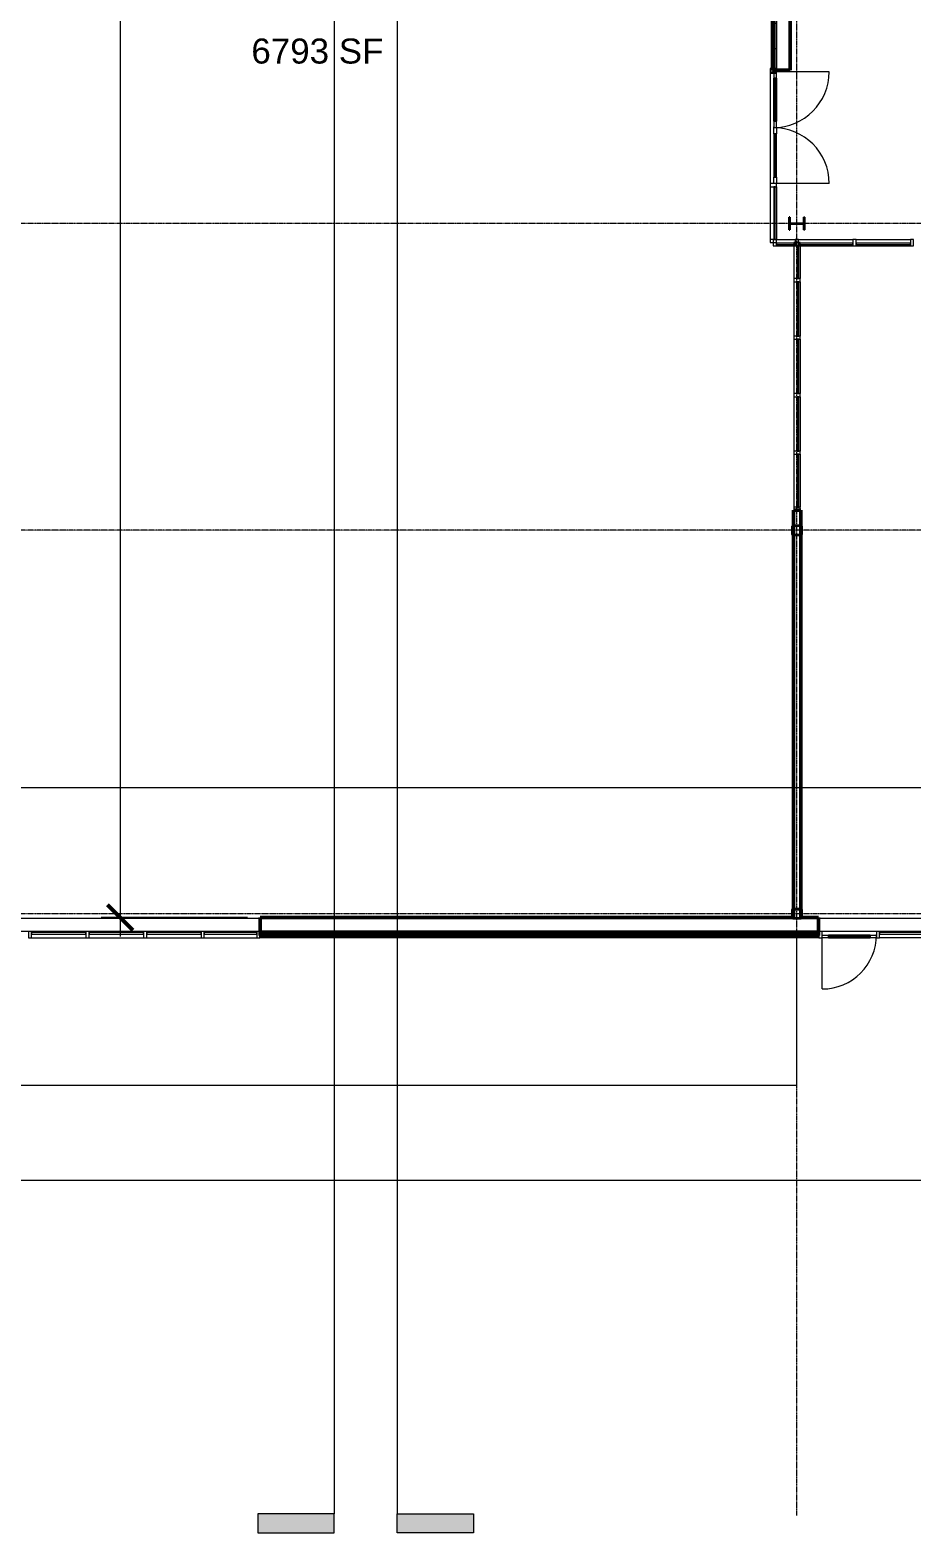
# Model space of a CAD drawing. Header units: inches. Extents: x 21806 to 26875, y -23174 to -20350.
# Drawn here: x 22314 to 22869, y -23174 to -22228 of the extents above; entities that cross this region are included whole.
import ezdxf

# ---------------------------------------------------------------- set-up
doc = ezdxf.new("R2010")
doc.units = ezdxf.units.IN
doc.header["$MEASUREMENT"] = 0
doc.linetypes.add('Grid Line 1_2_', pattern=[0.875, 0.5, -0.125, 0.125, -0.125])
for name, color, linetype, lineweight in [('A-ANNO-DIMS', 211, 'Continuous', 9), ('A-ANNO-DIMS-128', 211, 'Continuous', 9), ('A-DOOR', 31, 'Continuous', 13), ('A-GLAZ-CURT', 52, 'Continuous', 9), ('A-GLAZ-CWMG', 51, 'Continuous', 9), ('A-WALL', 113, 'Continuous', 13), ('A-WALL-PATT', 111, 'Continuous', 50), ('C-BLDG-PADS', 91, 'Continuous', 9), ('C-TOPO', 7, 'Continuous', 9), ('Conc', 7, 'Continuous', 9), ('G-ANNO-SYMB', 111, 'Continuous', 9), ('I-WALL', 2, 'Continuous', 13), ('L-SITE-WALL', 31, 'Continuous', 13), ('M-AREA-IDEN', 171, 'Continuous', 9), ('S-BEAM', 12, 'Continuous', 9), ('S-COLS', 52, 'Continuous', 9), ('S-GRID', 1, 'Continuous', 9)]:
    doc.layers.add(name, color=color, linetype=linetype, lineweight=lineweight)
doc.styles.add('Arial', font='arial.ttf', dxfattribs={"height": 11.802395})
doc.styles.add('Arial_2', font='arial.ttf', dxfattribs={"height": 15.736527})
doc.dimstyles.new('Linear_-_3_32__Arial_2', dxfattribs={"dimscale": 12, "dimtxt": 12, "dimasz": 1.333333, "dimexe": 1, "dimexo": 0.666667, "dimgap": 0.666667, "dimtad": 1, "dimdec": 0, "dimzin": 1, "dimdsep": 46, "dimlunit": 4, "dimtxsty": 'Arial', "dimblk1": 'OBLIQUE', "dimblk2": 'OBLIQUE', "dimsah": 1, "dimcen": 0.09, "dimdle": 1, "dimazin": 0, "dimtfac": 1, "dimtdec": 4, "dimtix": 1, "dimtmove": 0, "dimatfit": 3, "dimfxl": 1, "dimtvp": 1, "dimtfill": 1, "dimfrac": 2, "dimtolj": 1, "dimtzin": 0, "dimarcsym": 2})
pattern_1 = [(0, (0, 0), (40.96, 10.24), [1.69, -29.03, 1.69, -29.03, -163.84]), (0, (0, 0), (40.96, 10.24), [-61.44, 1.69, -59.75, 1.69, -29.03, -71.68]), (0, (0, 0), (40.96, 10.24), [-153.6, 1.69, -18.79, 1.69, -49.51]), (120, (15.36, 5.12), (-29.3481, 30.3524005), [1.69, -29.03, 1.69, -29.03, -163.84]), (120, (15.36, 5.12), (-29.3481, 30.3524005), [-61.44, 1.69, -59.75, 1.69, -29.03, -71.68]), (120, (15.36, 5.12), (-29.3481, 30.3524005), [-153.6, 1.69, -18.79, 1.69, -49.51]), (240, (20.48, 25.6), (-11.6119, -40.5924005), [1.69, -29.03, 1.69, -29.03, -163.84]), (240, (20.48, 25.6), (-11.6119, -40.5924005), [-61.44, 1.69, -59.75, 1.69, -29.03, -71.68]), (240, (20.48, 25.6), (-11.6119, -40.5924005), [-153.6, 1.69, -18.79, 1.69, -49.51])]
pattern_2 = [(0, (0, 0), (0, 16), []), (90, (0, 0), (-16, 1e-15), [])]

# ---------------------------------------------------------------- blocks, each defined once
blk = doc.blocks.new('Girt_C - 8_D-948186-First Floor Plan')
at = {"layer": 'S-BEAM'}
for p, q in [((22458.77, -22787.3), (22075.17, -22787.3)), ((23083.36, -22787.3), (22810.02, -22787.3)), ((22070.77, -22795.3), (22458.77, -22795.3)), ((22810.02, -22795.3), (23616.77, -22795.3))]:
    blk.add_line(p, q, dxfattribs=at)
blk = doc.blocks.new('System Panel - Glazed-809284-First Floor Plan')
at = {"layer": 'A-GLAZ-CURT', "lineweight": 13}
for p, q in [((17.09375, 1.25), (-17.09375, 1.25)), ((-17.09375, 1.25), (-17.09375, 0.25)), ((-17.09375, 0.25), (17.09375, 0.25)), ((17.09375, 0.25), (17.09375, 1.25))]:
    blk.add_line(p, q, dxfattribs=at)
at = {"layer": 'A-GLAZ-CURT'}
for p, q in [((-17.09375, 0.25), (-17.09375, 1.25)), ((17.09375, 1.25), (-17.09375, 1.25)), ((-17.09375, 0.25), (17.09375, 0.25)), ((17.09375, 1.25), (17.09375, 0.25))]:
    blk.add_line(p, q, dxfattribs=at)
blk = doc.blocks.new('System Panel - Glazed-V18-First Floor Plan')
at = {"layer": 'A-GLAZ-CURT', "lineweight": 13}
for p, q in [((17.09, 1.25), (-17.09, 1.25)), ((-17.09, 1.25), (-17.09, 0.25)), ((-17.09, 0.25), (17.09, 0.25)), ((17.09, 0.25), (17.09, 1.25))]:
    blk.add_line(p, q, dxfattribs=at)
at = {"layer": 'A-GLAZ-CURT'}
for p, q in [((-17.09, 0.25), (-17.09, 1.25)), ((16.09, 1.25), (-17.09, 1.25)), ((-17.09, 0.25), (16.09, 0.25))]:
    blk.add_line(p, q, dxfattribs=at)
blk = doc.blocks.new('System Panel - Glazed-815590-First Floor Plan')
at = {"layer": 'A-GLAZ-CURT', "lineweight": 13}
for p, q in [((5.93, 1.25), (-5.93, 1.25)), ((-5.93, 1.25), (-5.93, 0.25)), ((-5.93, 0.25), (5.93, 0.25)), ((5.93, 0.25), (5.93, 1.25))]:
    blk.add_line(p, q, dxfattribs=at)
at = {"layer": 'A-GLAZ-CURT'}
for p, q in [((5.93, 1.25), (-4.93, 1.25)), ((-4.93, 0.25), (5.93, 0.25)), ((5.93, 1.25), (5.93, 0.25))]:
    blk.add_line(p, q, dxfattribs=at)
blk = doc.blocks.new('Rectangular Mullion - Rectangular Mullion 1-V16-First Floor Plan')
at = {"layer": 'A-GLAZ-CWMG'}
for p, q in [((24462.02, -22360.05), (24496.2, -22360.05)), ((24462.02, -22364.05), (24496.2, -22364.05))]:
    blk.add_line(p, q, dxfattribs=at)
blk = doc.blocks.new('Rectangular Mullion - Rectangular Mullion 1-V19-First Floor Plan')
at = {"layer": 'A-GLAZ-CWMG'}
for p, q in [((22797.39, -22360.05), (22831.58, -22360.05)), ((22796.39, -22364.05), (22796.64, -22364.05)), ((22796.64, -22364.05), (22797.39, -22364.05)), ((22797.39, -22364.05), (22797.64, -22364.05)), ((22797.64, -22364.05), (22798.39, -22364.05)), ((22798.39, -22364.05), (22831.58, -22364.05)), ((22831.58, -22364.05), (22832.58, -22364.05))]:
    blk.add_line(p, q, dxfattribs=at)
blk = doc.blocks.new('Rectangular Mullion - Rectangular Mullion 1-809282-First Floor Plan')
at = {"layer": 'A-GLAZ-CWMG', "lineweight": 20}
for p, q in [((-1, 2), (1, 2)), ((-1, -2), (-1, 2)), ((1, 2), (1, -2)), ((1, -2), (-1, -2))]:
    blk.add_line(p, q, dxfattribs=at)
blk = doc.blocks.new('HSS-Hollow Structural Section-Column - HSS6X6X1_4-V20-First Floor Plan')
at = {"layer": 'S-COLS'}
h = blk.add_hatch(dxfattribs=at)
h.set_pattern_fill('FP_13', color=256, style=0, pattern_type=2)
h.set_pattern_definition([(225, (22796.39, -22543.053), (12.671354, -12.671354), []), (225, (22796.39, -22562.253), (12.671354, -12.671354), [])])
h.paths.add_polyline_path([(2.53, 3), (-2.53, 3), (-2.86, 2.86), (-3, 2.53), (-3, -2.53), (-2.86, -2.86), (-2.53, -3), (2.53, -3), (2.86, -2.86), (3, -2.53), (3, 2.53), (2.86, 2.86)], flags=0)
h.paths.add_polyline_path([(-2.53, 2.77), (2.53, 2.77), (2.7, 2.7), (2.77, 2.53), (2.77, -2.53), (2.7, -2.7), (2.53, -2.77), (-2.53, -2.77), (-2.7, -2.7), (-2.77, -2.53), (-2.77, 2.53), (-2.7, 2.7)], flags=0)
at = {"layer": 'S-COLS', "lineweight": 30}
for p, q in [((-3, 2.53), (-3, -2.53)), ((-2.77, -2.53), (-2.77, 2.53)), ((2.53, 3), (-2.53, 3)), ((-2.53, 2.77), (2.53, 2.77)), ((2.77, 2.53), (2.77, -2.53)), ((3, -2.53), (3, 2.53)), ((2.53, -2.77), (-2.53, -2.77)), ((-2.53, -3), (2.53, -3))]:
    blk.add_line(p, q, dxfattribs=at)
for centre, radius, start, end in [((-2.53, 2.53), 0.466, 90, 180), ((-2.53, 2.53), 0.233, 90, 180), ((2.53, 2.53), 0.466, 360, 90), ((2.53, 2.53), 0.233, 0, 90), ((-2.53, -2.53), 0.466, 180, 270), ((-2.53, -2.53), 0.233, 180, 270), ((2.53, -2.53), 0.233, 270, 360), ((2.53, -2.53), 0.466, 270, 360)]:
    blk.add_arc(centre, radius, start, end, dxfattribs=at)
blk = doc.blocks.new('System Panel - Glazed-769203-First Floor Plan')
at = {"layer": 'A-GLAZ-CURT', "lineweight": 13}
for p, q in [((16.59375, -0.25), (-16.59375, -0.25)), ((-16.59375, -0.25), (-16.59375, -1.25)), ((-16.59375, -1.25), (16.59375, -1.25)), ((16.59375, -1.25), (16.59375, -0.25))]:
    blk.add_line(p, q, dxfattribs=at)
at = {"layer": 'A-GLAZ-CURT'}
for p, q in [((-16.59375, -1.25), (-16.59375, -0.25)), ((16.59375, -0.25), (-16.59375, -0.25)), ((-16.59375, -1.25), (16.59375, -1.25)), ((16.59375, -0.25), (16.59375, -1.25))]:
    blk.add_line(p, q, dxfattribs=at)
blk = doc.blocks.new('System Panel - Glazed-769204-First Floor Plan')
at = {"layer": 'A-GLAZ-CURT', "lineweight": 13}
for p, q in [((17.09375, -0.25), (-17.09375, -0.25)), ((-17.09375, -0.25), (-17.09375, -1.25)), ((-17.09375, -1.25), (17.09375, -1.25)), ((17.09375, -1.25), (17.09375, -0.25))]:
    blk.add_line(p, q, dxfattribs=at)
at = {"layer": 'A-GLAZ-CURT'}
for p, q in [((-17.09375, -1.25), (-17.09375, -0.25)), ((17.09375, -0.25), (-17.09375, -0.25)), ((-17.09375, -1.25), (17.09375, -1.25)), ((17.09375, -0.25), (17.09375, -1.25))]:
    blk.add_line(p, q, dxfattribs=at)
blk = doc.blocks.new('System Panel - Glazed-815609-First Floor Plan')
at = {"layer": 'A-GLAZ-CURT', "lineweight": 13}
for p, q in [((10.31, -0.25), (-10.31, -0.25)), ((-10.31, -0.25), (-10.31, -1.25)), ((-10.31, -1.25), (10.31, -1.25)), ((10.31, -1.25), (10.31, -0.25))]:
    blk.add_line(p, q, dxfattribs=at)
at = {"layer": 'A-GLAZ-CURT'}
for p, q in [((-10.31, -1.25), (-10.31, -0.25)), ((10.31, -0.25), (-10.31, -0.25)), ((-10.31, -1.25), (10.31, -1.25)), ((10.31, -0.25), (10.31, -1)), ((10.31, -1), (10.31, -1.25))]:
    blk.add_line(p, q, dxfattribs=at)
blk = doc.blocks.new('Rectangular Mullion - Rectangular Mullion 1-769210-First Floor Plan')
at = {"layer": 'A-GLAZ-CWMG'}
for p, q in [((22794.39, -22495.23), (22794.39, -22528.42)), ((22798.39, -22495.23), (22798.39, -22528.42))]:
    blk.add_line(p, q, dxfattribs=at)
blk = doc.blocks.new('Rectangular Mullion - Rectangular Mullion 1-769211-First Floor Plan')
at = {"layer": 'A-GLAZ-CWMG'}
for p, q in [((22794.39, -22459.04), (22794.39, -22493.23)), ((22798.39, -22459.04), (22798.39, -22493.23))]:
    blk.add_line(p, q, dxfattribs=at)
blk = doc.blocks.new('Rectangular Mullion - Rectangular Mullion 1-815608-First Floor Plan')
at = {"layer": 'A-GLAZ-CWMG'}
for p, q in [((22794.39, -22364.05), (22794.39, -22384.67)), ((22798.39, -22364.05), (22798.39, -22384.67))]:
    blk.add_line(p, q, dxfattribs=at)
blk = doc.blocks.new('Rectangular Mullion - Rectangular Mullion 1-729106-First Floor Plan')
at = {"layer": 'A-GLAZ-CWMG', "lineweight": 20}
for p, q in [((-2, 2), (0, 2)), ((-2, -2), (-2, 2)), ((0, 2), (0, -2)), ((0, -2), (-2, -2))]:
    blk.add_line(p, q, dxfattribs=at)
blk = doc.blocks.new('Rectangular Mullion - Rectangular Mullion 1-729107-First Floor Plan')
at = {"layer": 'A-GLAZ-CWMG', "lineweight": 20}
for p, q in [((0, 2), (-2, 2)), ((-2, 2), (-2, -2)), ((0, -2), (0, 2)), ((-2, -2), (0, -2))]:
    blk.add_line(p, q, dxfattribs=at)
blk = doc.blocks.new('Rectangular Mullion - Rectangular Mullion 1-729102-First Floor Plan')
at = {"layer": 'A-GLAZ-CWMG', "lineweight": 20}
for p, q in [((-1, 2), (1, 2)), ((-1, -2), (-1, 2)), ((1, 2), (1, -2)), ((1, -2), (-1, -2))]:
    blk.add_line(p, q, dxfattribs=at)
blk = doc.blocks.new('Rectangular Mullion - Rectangular Mullion 1-809290-First Floor Plan')
at = {"layer": 'A-GLAZ-CWMG', "lineweight": 20}
for p, q in [((-2, 2), (0, 2)), ((-2, -2), (-2, 2)), ((0, 2), (0, -2)), ((0, -2), (-2, -2))]:
    blk.add_line(p, q, dxfattribs=at)
blk = doc.blocks.new('Rectangular Mullion - Rectangular Mullion 1-815588-First Floor Plan')
at = {"layer": 'A-GLAZ-CWMG'}
for p, q in [((22781.52, -22360.05), (22781.77, -22360.05)), ((22781.77, -22360.05), (22782.77, -22360.05)), ((22782.77, -22360.05), (22783.52, -22360.05)), ((22783.52, -22360.05), (22795.39, -22360.05)), ((22795.39, -22360.05), (22796.39, -22360.05)), ((22783.52, -22364.05), (22794.39, -22364.05))]:
    blk.add_line(p, q, dxfattribs=at)
blk = doc.blocks.new('System Panel - Glazed-827432-First Floor Plan')
at = {"layer": 'A-GLAZ-CURT', "lineweight": 13}
for p, q in [((16.53125, -0.25), (-16.53125, -0.25)), ((-16.53125, -0.25), (-16.53125, -1.25)), ((-16.53125, -1.25), (16.53125, -1.25)), ((16.53125, -1.25), (16.53125, -0.25))]:
    blk.add_line(p, q, dxfattribs=at)
at = {"layer": 'A-GLAZ-CURT'}
for p, q in [((-16.53125, -1.25), (-16.53125, -0.25)), ((16.53125, -0.25), (-16.53125, -0.25)), ((-16.53125, -1.25), (16.53125, -1.25)), ((16.53125, -0.25), (16.53125, -1.25))]:
    blk.add_line(p, q, dxfattribs=at)
blk = doc.blocks.new('System Panel - Glazed-827433-First Floor Plan')
at = {"layer": 'A-GLAZ-CURT', "lineweight": 13}
for p, q in [((17.09375, -0.25), (-17.09375, -0.25)), ((-17.09375, -0.25), (-17.09375, -1.25)), ((-17.09375, -1.25), (17.09375, -1.25)), ((17.09375, -1.25), (17.09375, -0.25))]:
    blk.add_line(p, q, dxfattribs=at)
at = {"layer": 'A-GLAZ-CURT'}
for p, q in [((-17.09375, -1.25), (-17.09375, -0.25)), ((17.09375, -0.25), (-17.09375, -0.25)), ((-17.09375, -1.25), (17.09375, -1.25)), ((17.09375, -0.25), (17.09375, -1.25))]:
    blk.add_line(p, q, dxfattribs=at)
blk = doc.blocks.new('Rectangular Mullion - Rectangular Mullion 1-769360-First Floor Plan')
at = {"layer": 'A-GLAZ-CWMG'}
for p, q in [((22423.45, -22795.43), (22456.52, -22795.43)), ((22423.45, -22799.43), (22456.52, -22799.43))]:
    blk.add_line(p, q, dxfattribs=at)
blk = doc.blocks.new('Rectangular Mullion - Rectangular Mullion 1-769200-First Floor Plan')
at = {"layer": 'A-GLAZ-CWMG'}
for p, q in [((22387.27, -22795.43), (22421.45, -22795.43)), ((22387.27, -22799.43), (22421.45, -22799.43))]:
    blk.add_line(p, q, dxfattribs=at)
blk = doc.blocks.new('Rectangular Mullion - Rectangular Mullion 1-827439-First Floor Plan')
at = {"layer": 'A-GLAZ-CWMG', "lineweight": 20}
for p, q in [((0, 2), (-2, 2)), ((-2, 2), (-2, -2)), ((0, -2), (0, 2)), ((-2, -2), (0, -2))]:
    blk.add_line(p, q, dxfattribs=at)
blk = doc.blocks.new('Rectangular Mullion - Rectangular Mullion 1-827430-First Floor Plan')
at = {"layer": 'A-GLAZ-CWMG', "lineweight": 20}
for p, q in [((-1, 2), (1, 2)), ((-1, -2), (-1, 2)), ((1, 2), (1, -2)), ((1, -2), (-1, -2))]:
    blk.add_line(p, q, dxfattribs=at)
blk = doc.blocks.new('System Panel - Glazed-V42-First Floor Plan')
at = {"layer": 'A-GLAZ-CURT', "lineweight": 13}
for p, q in [((16.59375, -0.25), (-16.59375, -0.25)), ((-16.59375, -0.25), (-16.59375, -1.25)), ((-16.59375, -1.25), (16.59375, -1.25)), ((16.59375, -1.25), (16.59375, -0.25))]:
    blk.add_line(p, q, dxfattribs=at)
at = {"layer": 'A-GLAZ-CURT'}
for p, q in [((-16.59375, -1.25), (-16.59375, -0.25)), ((16.59375, -0.25), (-16.59375, -0.25)), ((-16.59375, -1.25), (16.59375, -1.25)), ((16.59375, -0.25), (16.59375, -1.25))]:
    blk.add_line(p, q, dxfattribs=at)
blk = doc.blocks.new('Door_Single_Storefront - one-815663-First Floor Plan')
at = {"layer": 'A-DOOR'}
for p, q in [((-17.59375, -35.1875), (-17.59375, 0)), ((-17.59375, -0.25), (-13.59375, -0.25)), ((-13.59375, -2), (-17.59375, -2)), ((-13.59375, -0.25), (-13.59375, -2)), ((13.59375, -0.25), (-13.59375, -0.25)), ((-13.59375, -1.5), (-13.59375, -0.75)), ((-13.59375, -0.75), (13.59375, -0.75)), ((13.59375, -1.5), (-13.59375, -1.5)), ((-13.59375, -2), (13.59375, -2)), ((13.59375, -2), (13.59375, -0.25)), ((13.59375, -0.25), (17.59375, -0.25)), ((13.59375, -0.75), (13.59375, -1.5)), ((17.59375, -2), (13.59375, -2)), ((17.59375, -0.25), (17.59375, -2))]:
    blk.add_line(p, q, dxfattribs=at)
blk.add_arc((-17.59375, 0), 35.1875, 270, 0, dxfattribs=at)
blk = doc.blocks.new('Door_Single_Storefront - one-824383-First Floor Plan')
at = {"layer": 'A-DOOR'}
for p, q in [((-17.59, 35.19), (-17.59, 0)), ((-13.59, 2), (-16.66, 2)), ((-16.66, 0.25), (-13.59, 0.25)), ((-13.59, 0.25), (-13.59, 2)), ((-13.59, 2), (13.59, 2)), ((13.59, 1.5), (-13.59, 1.5)), ((-13.59, 1.5), (-13.59, 0.75)), ((-13.59, 0.75), (13.59, 0.75)), ((13.59, 0.25), (-13.59, 0.25)), ((17.59, 2), (13.59, 2)), ((13.59, 2), (13.59, 0.25)), ((13.59, 0.75), (13.59, 1.5)), ((13.59, 0.25), (17.59, 0.25)), ((17.59, 0.25), (17.59, 2))]:
    blk.add_line(p, q, dxfattribs=at)
blk.add_arc((-17.59, 0), 35.19, 360, 90, dxfattribs=at)
blk = doc.blocks.new('Rectangular Mullion - Rectangular Mullion 1-769212-First Floor Plan')
at = {"layer": 'A-GLAZ-CWMG'}
blk.add_line((22173.02, -22615.43), (22173.02, -22580.24), dxfattribs=at)
blk = doc.blocks.new('Rectangular Mullion - Rectangular Mullion 1-824384-First Floor Plan')
at = {"layer": 'A-GLAZ-CWMG'}
blk.add_line((22779.52, -22255.43), (22779.52, -22289.68), dxfattribs=at)
blk = doc.blocks.new('Rectangular Mullion - Rectangular Mullion 1-824385-First Floor Plan')
at = {"layer": 'A-GLAZ-CWMG', "lineweight": 20}
for p, q in [((-2, 2), (0, 2)), ((-2, -2), (-2, 2)), ((0, 2), (0, -2)), ((0, -2), (-2, -2))]:
    blk.add_line(p, q, dxfattribs=at)
blk = doc.blocks.new('Rectangular Mullion - Rectangular Mullion 1-824387-First Floor Plan')
at = {"layer": 'A-GLAZ-CWMG', "lineweight": 20}
for p, q in [((-1, 2), (1, 2)), ((-1, -2), (-1, 2)), ((1, 2), (1, -2)), ((1, -2), (-1, -2))]:
    blk.add_line(p, q, dxfattribs=at)
blk = doc.blocks.new('Door_Single_Storefront - one-866808-First Floor Plan')
at = {"layer": 'A-DOOR'}
for p, q in [((-17.09375, -34.1875), (-17.09375, 0)), ((-17.09375, -0.25), (-13.09375, -0.25)), ((-13.09375, -2), (-17.09375, -2)), ((-13.09375, -0.25), (-13.09375, -2)), ((13.09375, -0.25), (-13.09375, -0.25)), ((-13.09375, -1.5), (-13.09375, -0.75)), ((-13.09375, -0.75), (13.09375, -0.75)), ((13.09375, -1.5), (-13.09375, -1.5)), ((-13.09375, -2), (13.09375, -2)), ((13.09375, -2), (13.09375, -0.25)), ((13.09375, -0.25), (17.09375, -0.25)), ((13.09375, -0.75), (13.09375, -1.5)), ((17.09375, -2), (13.09375, -2))]:
    blk.add_line(p, q, dxfattribs=at)
blk.add_arc((-17.09375, 0), 34.1875, 270, 0, dxfattribs=at)
blk = doc.blocks.new('System Panel - Glazed-827454-First Floor Plan')
at = {"layer": 'A-GLAZ-CURT', "lineweight": 13}
for p, q in [((17.09375, 1.25), (-17.09375, 1.25)), ((-17.09375, 1.25), (-17.09375, 0.25)), ((-17.09375, 0.25), (17.09375, 0.25)), ((17.09375, 0.25), (17.09375, 1.25))]:
    blk.add_line(p, q, dxfattribs=at)
at = {"layer": 'A-GLAZ-CURT'}
for p, q in [((-17.09375, 0.25), (-17.09375, 1.25)), ((17.09375, 1.25), (-17.09375, 1.25)), ((-17.09375, 0.25), (17.09375, 0.25)), ((17.09375, 1.25), (17.09375, 0.25))]:
    blk.add_line(p, q, dxfattribs=at)
blk = doc.blocks.new('Rectangular Mullion - Rectangular Mullion 1-V43-First Floor Plan')
at = {"layer": 'A-GLAZ-CWMG'}
blk.add_line((22846.45, -22795.43), (22812.27, -22795.43), dxfattribs=at)
blk = doc.blocks.new('Rectangular Mullion - Rectangular Mullion 1-V29-First Floor Plan')
at = {"layer": 'A-GLAZ-CWMG'}
for p, q in [((26197.02, -22795.43), (26162.83, -22795.43)), ((26197.02, -22799.43), (26162.83, -22799.43))]:
    blk.add_line(p, q, dxfattribs=at)
blk = doc.blocks.new('Rectangular Mullion - Rectangular Mullion 1-827449-First Floor Plan')
at = {"layer": 'A-GLAZ-CWMG', "lineweight": 20}
for p, q in [((-1, 2), (1, 2)), ((-1, -2), (-1, 2)), ((1, 2), (1, -2)), ((1, -2), (-1, -2))]:
    blk.add_line(p, q, dxfattribs=at)
blk = doc.blocks.new('Section - 3_32_ x 3_8_-18514-First Floor Plan')
at = {"layer": 'G-ANNO-SYMB'}
blk.add_hatch(color=256, dxfattribs=at).paths.add_polyline_path([(0, 0.375), (0, 0), (-0.09375, 0), (-0.09375, 0.375)], flags=0)
for p, q in [((0, 0.375), (-0.09375, 0.375)), ((-0.09375, 0.375), (-0.09375, 0)), ((0, 0), (0, 0.375)), ((-0.09375, 0), (0, 0))]:
    blk.add_line(p, q, dxfattribs=at)
blk = doc.blocks.new('DIMBLOCK21-First Floor Plan')
at = {"layer": 'A-ANNO-DIMS-128', "lineweight": 50}
for p, q in [((22370.56, -21410.87), (22362.56, -21402.87)), ((22370.56, -21410.87), (22378.56, -21418.87)), ((22370.56, -22786.68), (22362.56, -22778.68)), ((22370.56, -22786.68), (22378.56, -22794.68))]:
    blk.add_line(p, q, dxfattribs=at)
at = {"layer": 'A-ANNO-DIMS-128'}
for p, q in [((22373.87, -21410.87), (22358.56, -21410.87)), ((22370.56, -21410.87), (22370.56, -22798.68)), ((22370.56, -21410.87), (22373.87, -21410.87)), ((22450.77, -22786.68), (22358.56, -22786.68)), ((22370.56, -22786.68), (22450.77, -22786.68))]:
    blk.add_line(p, q, dxfattribs=at)
at = {"layer": 'A-ANNO-DIMS-128', "color": 0, "insert": (22347.25, -22128.77), "char_height": 11.802, "width": 72, "attachment_point": 1, "rotation": 90, "line_spacing_factor": 0.938532, "style": 'Arial', "bg_fill": 3, "box_fill_scale": 1.25, "bg_fill_color": 0, "bg_fill_transparency": 0}
blk.add_mtext('114\' - 8"', dxfattribs=at)
blk = doc.blocks.new('_Oblique')
at = {"color": 0, "linetype": 'ByBlock', "lineweight": -2}
blk.add_line((-0.5, -0.5), (0.5, 0.5), dxfattribs=at)

msp = doc.modelspace()

# ---------------------------------------------------------------- hatches: boundary and pattern name
at = {"layer": 'A-WALL-PATT', "lineweight": 9}
h = msp.add_hatch(dxfattribs=at)
h.set_pattern_fill('FP_12', color=256, style=0, pattern_type=2)
h.set_pattern_definition(pattern_2)
h.paths.add_polyline_path([(22783.52, -22253.43), (22783.52, -21413.24), (22782.52, -21413.24), (22782.52, -22253.43)], flags=0)
h.paths.add_polyline_path([(22782.52, -21408.49), (22783.52, -21408.49), (22783.52, -21368.68), (22782.52, -21368.68), (22782.52, -21407.14)], flags=0)
h.paths.add_polyline_path([(22783.52, -21336.68), (22783.52, -21292.8), (22782.52, -21292.8), (22782.52, -21336.68)], flags=0)
h.paths.add_polyline_path([(22782.52, -21234.55), (22783.52, -21234.55), (22783.52, -21192.18), (22782.52, -21192.18)], flags=0)
h.paths.add_polyline_path([(22783.52, -21160.18), (22783.52, -21124.8), (22782.52, -21124.8), (22782.52, -21160.18)], flags=0)
h = msp.add_hatch(dxfattribs=at)
h.set_pattern_fill('FP_10', color=256, style=0, pattern_type=2)
h.set_pattern_definition(pattern_1)
h.paths.add_polyline_path([(22794.14, -22787.3), (22794.77, -22787.3), (22794.77, -22546.05), (22794.14, -22546.05), (22794.14, -22786.68)], flags=0)
h.paths.add_polyline_path([(22794.18, -22545.82), (22794.77, -22545.82), (22794.77, -22540.29), (22794.14, -22540.29), (22794.14, -22545.82)], flags=0)
h.paths.add_polyline_path([(22794.77, -22540.05), (22794.77, -22530.42), (22794.14, -22530.42), (22794.16, -22540.05)], flags=0)
h = msp.add_hatch(dxfattribs=at)
h.set_pattern_fill('FP_10', color=256, style=0, pattern_type=2)
h.set_pattern_definition(pattern_1)
h.paths.add_polyline_path([(22798.27, -22787.3), (22798.89, -22787.3), (22798.89, -22546.05), (22798.27, -22546.05), (22798.27, -22786.68)], flags=0)
h.paths.add_polyline_path([(22798.3, -22545.82), (22798.89, -22545.82), (22798.89, -22540.29), (22798.27, -22540.29), (22798.27, -22545.82)], flags=0)
h.paths.add_polyline_path([(22798.89, -22540.05), (22798.89, -22530.42), (22798.27, -22530.42), (22798.29, -22540.05)], flags=0)
h = msp.add_hatch(dxfattribs=at)
h.set_pattern_fill('FP_10', color=256, style=0, pattern_type=2)
h.set_pattern_definition(pattern_1)
h.paths.add_polyline_path([(22810.02, -22787.3), (22810.02, -22786.68), (22798.89, -22786.68), (22798.89, -22787.3), (22804.33, -22787.3)], flags=0)
h.paths.add_polyline_path([(22458.77, -22787.3), (22794.14, -22787.3), (22794.14, -22786.68), (22458.77, -22786.68)], flags=0)
h = msp.add_hatch(dxfattribs=at)
h.set_pattern_fill('FP_12', color=256, style=0, pattern_type=2)
h.set_pattern_definition(pattern_2)
h.paths.add_polyline_path([(22804.33, -22796.8), (22810.02, -22796.8), (22810.02, -22796.05), (22458.77, -22796.05), (22458.77, -22796.8), (22787.05, -22796.8)], flags=0)
at = {"layer": 'S-COLS'}
h = msp.add_hatch(dxfattribs=at)
h.set_pattern_fill('FP_1', color=256, style=0, pattern_type=2)
h.set_pattern_definition([(45, (0, 0), (-12.671354, 12.671354), []), (45, (0, 19.2), (-12.671354, 12.671354), [])])
h.paths.add_polyline_path([(22801.26, -22354.03), (22801.26, -22346.07), (22800.82, -22346.07), (22800.82, -22349.22), (22800.62, -22349.71), (22800.13, -22349.91), (22792.65, -22349.91), (22792.16, -22349.71), (22791.96, -22349.22), (22791.96, -22346.07), (22791.52, -22346.07), (22791.52, -22354.03), (22791.96, -22354.03), (22791.96, -22350.89), (22792.16, -22350.4), (22792.65, -22350.2), (22800.13, -22350.2), (22800.62, -22350.4), (22800.82, -22350.89), (22800.82, -22354.03)], flags=0)

# ---------------------------------------------------------------- linework, layer by layer
at = {"layer": 'A-WALL'}
for p, q in [((22791.52, -21368.68), (22791.52, -22253.43)), ((22782.52, -21413.24), (22782.52, -22253.43)), ((22783.52, -21412.62), (22783.52, -22253.43)), ((22794.77, -22540.05), (22794.77, -22530.42)), ((22798.27, -22540.05), (22798.27, -22530.42)), ((22794.77, -22545.82), (22794.77, -22540.29)), ((22798.27, -22545.82), (22798.27, -22540.29)), ((22794.77, -22787.3), (22794.77, -22546.05)), ((22798.27, -22787.3), (22798.27, -22546.05)), ((22794.77, -22787.3), (22458.77, -22787.3)), ((22794.14, -22786.68), (22794.14, -22787.3)), ((22810.02, -22787.3), (22798.27, -22787.3)), ((22798.89, -22786.68), (22798.89, -22787.3)), ((22810.02, -22795.3), (22458.77, -22795.3)), ((22810.02, -22796.05), (22458.77, -22796.05)), ((22810.02, -22796.8), (22458.77, -22796.8)), ((22810.02, -22797.68), (22458.77, -22797.68))]:
    msp.add_line(p, q, dxfattribs=at)
at = {"layer": 'C-BLDG-PADS'}
msp.add_line((22458.52, -22799.3), (22810.27, -22799.3), dxfattribs=at)
at = {"layer": 'C-TOPO'}
msp.add_line((22458.52, -22799.3), (22810.27, -22799.3), dxfattribs=at)
at = {"layer": 'Conc'}
for p, q in [((22796.27, -22892.07), (22796.27, -22799.43)), ((22057.52, -22892.07), (22796.27, -22892.07)), ((26285.49, -22952.07), (21940.38, -22952.07))]:
    msp.add_line(p, q, dxfattribs=at)
at = {"layer": 'G-ANNO-SYMB'}
for p, q in [((22544.94, -20427.1), (22544.94, -23161.87)), ((22505.17, -20818.08), (22505.17, -23161.87)), ((26355.26, -22705.01), (21884.02, -22705.01))]:
    msp.add_line(p, q, dxfattribs=at)
at = {"layer": 'I-WALL', "lineweight": 50}
for p, q in [((22794.14, -22530.42), (22794.14, -22540.05)), ((22798.89, -22530.42), (22794.14, -22530.42)), ((22798.89, -22540.05), (22798.89, -22530.42)), ((22794.14, -22540.29), (22794.14, -22545.82)), ((22798.89, -22545.82), (22798.89, -22540.29)), ((22794.14, -22546.05), (22794.14, -22786.68)), ((22798.89, -22786.68), (22798.89, -22546.05))]:
    msp.add_line(p, q, dxfattribs=at)
at = {"layer": 'L-SITE-WALL', "lineweight": 50}
for p, q in [((22792.15, -22253.43), (22792.15, -21368.68)), ((22781.02, -21413.24), (22781.02, -22253.43)), ((22781.02, -22253.43), (22792.15, -22253.43)), ((22794.14, -22786.68), (22458.77, -22786.68)), ((22458.77, -22786.68), (22458.77, -22797.93)), ((22810.02, -22786.68), (22798.89, -22786.68)), ((22810.02, -22797.93), (22810.02, -22786.68)), ((22458.77, -22797.93), (22810.02, -22797.93))]:
    msp.add_line(p, q, dxfattribs=at)
at = {"layer": 'S-COLS', "lineweight": 30}
for p, q in [((22791.96, -22346.07), (22791.52, -22346.07)), ((22791.52, -22346.07), (22791.52, -22354.03)), ((22791.96, -22349.22), (22791.96, -22346.07)), ((22791.96, -22354.03), (22791.96, -22350.89)), ((22800.13, -22349.91), (22792.65, -22349.91)), ((22792.65, -22350.2), (22800.13, -22350.2)), ((22801.26, -22346.07), (22800.82, -22346.07)), ((22800.82, -22346.07), (22800.82, -22349.22)), ((22800.82, -22350.89), (22800.82, -22354.03)), ((22801.26, -22354.03), (22801.26, -22346.07)), ((22791.52, -22354.03), (22791.96, -22354.03)), ((22800.82, -22354.03), (22801.26, -22354.03)), ((22793.39, -22781.77), (22793.39, -22786.84)), ((22793.62, -22786.84), (22793.62, -22781.77)), ((22798.92, -22781.3), (22793.86, -22781.3)), ((22793.86, -22781.54), (22798.92, -22781.54)), ((22798.92, -22787.07), (22793.86, -22787.07)), ((22793.86, -22787.3), (22798.92, -22787.3)), ((22799.16, -22781.77), (22799.16, -22786.84)), ((22799.39, -22786.84), (22799.39, -22781.77))]:
    msp.add_line(p, q, dxfattribs=at)
for centre, radius, start, end in [((22792.65, -22349.22), 0.691, 180, 270), ((22792.65, -22350.89), 0.691, 90, 180), ((22800.13, -22349.22), 0.691, 270, 0), ((22800.13, -22350.89), 0.691, 0, 90), ((22793.86, -22781.77), 0.466, 90, 180), ((22793.86, -22786.84), 0.466, 180, 270), ((22793.86, -22781.77), 0.233, 90, 180), ((22793.86, -22786.84), 0.233, 180, 270), ((22798.92, -22781.77), 0.466, 0, 90), ((22798.92, -22781.77), 0.233, 0, 90), ((22798.92, -22786.84), 0.466, 270, 0), ((22798.92, -22786.84), 0.233, 270, 0)]:
    msp.add_arc(centre, radius, start, end, dxfattribs=at)
at = {"layer": 'S-GRID', "linetype": 'Grid Line 1_2_'}
for p, q in [((22796.39, -23162.87), (22796.39, -20779.92)), ((26875.46, -22350.05), (22016.39, -22350.05)), ((26875.46, -22543.05), (22016.39, -22543.05)), ((26875.46, -22784.3), (22016.39, -22784.3))]:
    msp.add_line(p, q, dxfattribs=at)

# ---------------------------------------------------------------- block references
at = {"layer": 'A-DOOR'}
for name, p, rotation in [('Door_Single_Storefront - one-824383-First Floor Plan', (22781.52, -22272.08), 269.9999999999933), ('Door_Single_Storefront - one-815663-First Floor Plan', (22781.52, -22307.27), 89.99999999999329)]:
    msp.add_blockref(name, p, dxfattribs=dict(at, rotation=rotation))
msp.add_blockref('Door_Single_Storefront - one-866808-First Floor Plan', (22829.36, -22797.43), dxfattribs=at)
at = {"layer": 'A-GLAZ-CURT'}
for name, p, rotation in [('System Panel - Glazed-V42-First Floor Plan', (22781.52, -22343.46), 89.99999999999329), ('System Panel - Glazed-815590-First Floor Plan', (22789.46, -22362.05), 180), ('System Panel - Glazed-V18-First Floor Plan', (22814.48, -22362.05), 180), ('System Panel - Glazed-809284-First Floor Plan', (22850.67, -22362.05), 180), ('System Panel - Glazed-815609-First Floor Plan', (22796.39, -22374.36), 89.99999999999329), ('System Panel - Glazed-769204-First Floor Plan', (22796.39, -22403.76), 89.99999999999329), ('System Panel - Glazed-769204-First Floor Plan', (22796.39, -22439.95), 89.99999999999329), ('System Panel - Glazed-769204-First Floor Plan', (22796.39, -22476.14), 89.99999999999329), ('System Panel - Glazed-769203-First Floor Plan', (22796.39, -22511.82), 89.99999999999329), ('System Panel - Glazed-827433-First Floor Plan', (22331.98, -22797.43), 180), ('System Panel - Glazed-827433-First Floor Plan', (22368.17, -22797.43), 180), ('System Panel - Glazed-827433-First Floor Plan', (22404.36, -22797.43), 180), ('System Panel - Glazed-827432-First Floor Plan', (22439.98, -22797.43), 180)]:
    msp.add_blockref(name, p, dxfattribs=dict(at, rotation=rotation))
msp.add_blockref('System Panel - Glazed-827454-First Floor Plan', (22865.55, -22797.43), dxfattribs=at)
at = {"layer": 'A-GLAZ-CWMG', "extrusion": (0, 0, -1)}
for name, p, rotation in [('Rectangular Mullion - Rectangular Mullion 1-824387-First Floor Plan', (-22781.52, -22253.49), 90.00000000000672), ('Rectangular Mullion - Rectangular Mullion 1-824385-First Floor Plan', (-22781.52, -22253.43), 90.00000000000672), ('Rectangular Mullion - Rectangular Mullion 1-729102-First Floor Plan', (-22781.52, -22325.87), 90.00000000000672), ('Rectangular Mullion - Rectangular Mullion 1-729106-First Floor Plan', (-22796.39, -22362.05), 90.00000000000672), ('Rectangular Mullion - Rectangular Mullion 1-729102-First Floor Plan', (-22796.39, -22385.67), 90.00000000000672), ('Rectangular Mullion - Rectangular Mullion 1-729102-First Floor Plan', (-22796.39, -22421.86), 90.00000000000672), ('Rectangular Mullion - Rectangular Mullion 1-729102-First Floor Plan', (-22796.39, -22458.04), 90.00000000000672), ('Rectangular Mullion - Rectangular Mullion 1-729102-First Floor Plan', (-22796.39, -22494.23), 90.00000000000672), ('Rectangular Mullion - Rectangular Mullion 1-827449-First Floor Plan', (-22811.27, -22797.43), 180), ('Rectangular Mullion - Rectangular Mullion 1-827449-First Floor Plan', (-22847.45, -22797.43), 180)]:
    msp.add_blockref(name, p, dxfattribs=dict(at, rotation=rotation))
at = {"layer": 'A-GLAZ-CWMG'}
for name, p in [('Rectangular Mullion - Rectangular Mullion 1-824384-First Floor Plan', (0, 0)), ('Rectangular Mullion - Rectangular Mullion 1-769210-First Floor Plan', (-14.87, 168.37)), ('Rectangular Mullion - Rectangular Mullion 1-815588-First Floor Plan', (0, 0)), ('Rectangular Mullion - Rectangular Mullion 1-V19-First Floor Plan', (0, 0)), ('Rectangular Mullion - Rectangular Mullion 1-V16-First Floor Plan', (-1628.44, 0)), ('Rectangular Mullion - Rectangular Mullion 1-815608-First Floor Plan', (0, 0)), ('Rectangular Mullion - Rectangular Mullion 1-769211-First Floor Plan', (0, 72.37)), ('Rectangular Mullion - Rectangular Mullion 1-769211-First Floor Plan', (0, 36.19)), ('Rectangular Mullion - Rectangular Mullion 1-769211-First Floor Plan', (0, 0)), ('Rectangular Mullion - Rectangular Mullion 1-769210-First Floor Plan', (0, 0)), ('Rectangular Mullion - Rectangular Mullion 1-769200-First Floor Plan', (-72.37, 0)), ('Rectangular Mullion - Rectangular Mullion 1-769200-First Floor Plan', (-36.19, 0)), ('Rectangular Mullion - Rectangular Mullion 1-769200-First Floor Plan', (0, 0)), ('Rectangular Mullion - Rectangular Mullion 1-769360-First Floor Plan', (0, 0)), ('Rectangular Mullion - Rectangular Mullion 1-827439-First Floor Plan', (22458.52, -22797.43)), ('Rectangular Mullion - Rectangular Mullion 1-V43-First Floor Plan', (0, 0)), ('Rectangular Mullion - Rectangular Mullion 1-V29-First Floor Plan', (-3314.37, 0))]:
    msp.add_blockref(name, p, dxfattribs=at)
for name, p, rotation in [('Rectangular Mullion - Rectangular Mullion 1-769212-First Floor Plan', (44952.54, -44905.11), 180), ('Rectangular Mullion - Rectangular Mullion 1-729107-First Floor Plan', (22781.52, -22362.05), 269.9999999999933), ('Rectangular Mullion - Rectangular Mullion 1-729107-First Floor Plan', (22796.39, -22530.42), 269.9999999999933)]:
    msp.add_blockref(name, p, dxfattribs=dict(at, rotation=rotation))
at = {"layer": 'A-GLAZ-CWMG', "extrusion": (0, 0, -1)}
for name, p in [('Rectangular Mullion - Rectangular Mullion 1-809290-First Floor Plan', (-22781.52, -22362.05)), ('Rectangular Mullion - Rectangular Mullion 1-809282-First Floor Plan', (-22796.39, -22362.05)), ('Rectangular Mullion - Rectangular Mullion 1-809282-First Floor Plan', (-22832.58, -22362.05)), ('Rectangular Mullion - Rectangular Mullion 1-809282-First Floor Plan', (-22868.77, -22362.05)), ('Rectangular Mullion - Rectangular Mullion 1-827430-First Floor Plan', (-22313.89, -22797.43)), ('Rectangular Mullion - Rectangular Mullion 1-827430-First Floor Plan', (-22350.08, -22797.43)), ('Rectangular Mullion - Rectangular Mullion 1-827430-First Floor Plan', (-22386.27, -22797.43)), ('Rectangular Mullion - Rectangular Mullion 1-827430-First Floor Plan', (-22422.45, -22797.43))]:
    msp.add_blockref(name, p, dxfattribs=at)
at = {"layer": 'G-ANNO-SYMB', "xscale": 127.9999999999999, "yscale": 127.9999999999999, "zscale": 127.9999999999999, "rotation": 89.99999999999947}
msp.add_blockref('Section - 3_32_ x 3_8_-18514-First Floor Plan', (22505.17, -23161.87), dxfattribs=at)
at = {"layer": 'G-ANNO-SYMB', "extrusion": (0, 0, -1), "xscale": 127.9999999999999, "yscale": 127.9999999999999, "zscale": 127.9999999999999, "rotation": 90.00000000000053}
msp.add_blockref('Section - 3_32_ x 3_8_-18514-First Floor Plan', (-22544.94, -23161.87), dxfattribs=at)
at = {"layer": 'S-BEAM'}
msp.add_blockref('Girt_C - 8_D-948186-First Floor Plan', (0, 0), dxfattribs=at)
at = {"layer": 'S-COLS', "rotation": 180}
msp.add_blockref('HSS-Hollow Structural Section-Column - HSS6X6X1_4-V20-First Floor Plan', (22796.39, -22543.05), dxfattribs=at)

# ---------------------------------------------------------------- texts
at = {"layer": 'M-AREA-IDEN', "insert": (22494.68, -22233.63), "char_height": 15.737, "width": 99.072, "attachment_point": 2, "line_spacing_factor": 0.938532, "style": 'Arial_2'}
msp.add_mtext('6793 SF', dxfattribs=at)

# ---------------------------------------------------------------- next in the draw order: dimensions: what is measured, and where the dimension line sits
at = {"layer": 'A-ANNO-DIMS'}
dim = msp.add_linear_dim(base=(22370.56, -22786.68), p1=(22381.87, -21410.87), p2=(22458.77, -22786.68), angle=90, dimstyle='Linear_-_3_32__Arial_2', override={"dimpost": '<>', "dimfxl": 1377.959485}, dxfattribs=at)
dim.commit()
dim.dimension.update_dxf_attribs({"geometry": 'DIMBLOCK21-First Floor Plan', "text_midpoint": (22356.53, -22098.77)})

doc.saveas('drawing.dxf')
